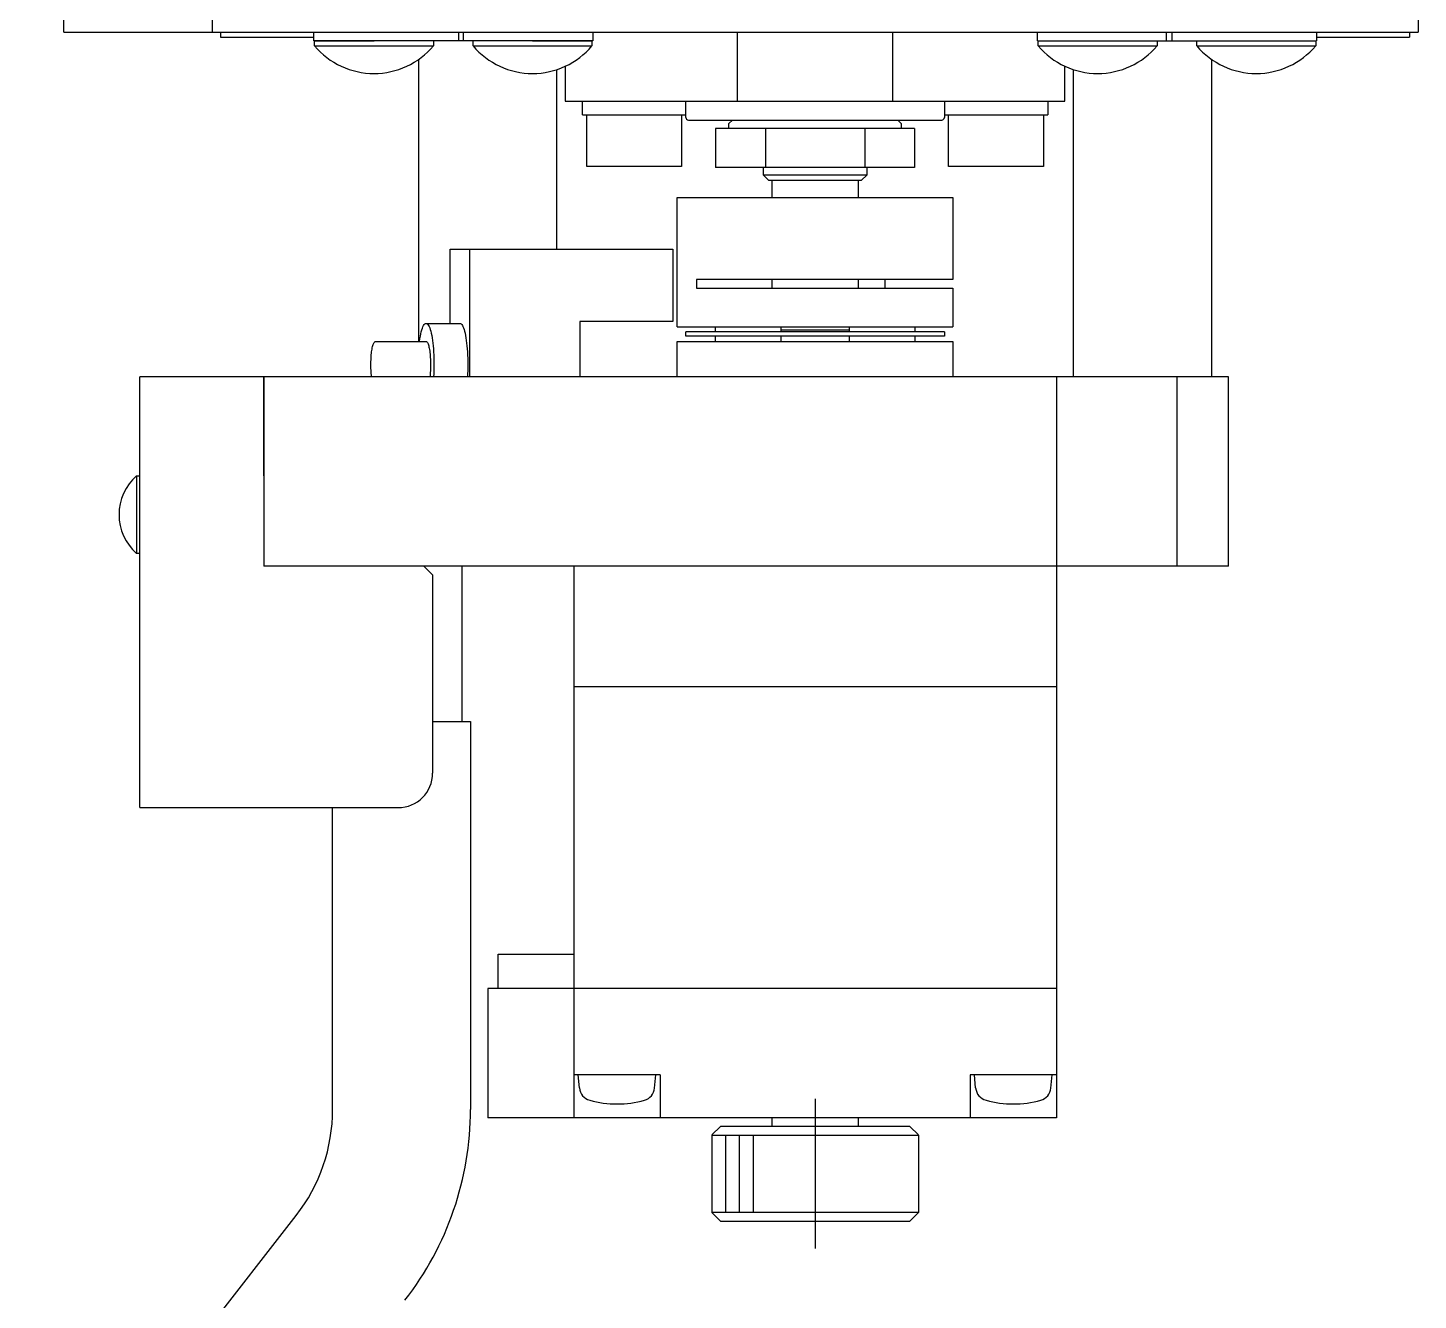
# Model space of a CAD drawing. Extents: x -87 to 396, y 22 to 492.
# Drawn here: x 133.2 to 213.9, y 199.1 to 273 of the extents above; entities that cross this region are included whole.
import ezdxf

# ---------------------------------------------------------------- set-up
doc = ezdxf.new("R2010")
doc.units = 0
doc.header["$LTSCALE"] = 10
doc.linetypes.add('CENTER', pattern=[2, 1.25, -0.25, 0.25, -0.25])
doc.layers.get('0').update_dxf_attribs({"linetype": 'CONTINUOUS'})

msp = doc.modelspace()

# ---------------------------------------------------------------- linework, layer by layer
at = {"color": 7, "linetype": 'CONTINUOUS'}
for p, q in [((135.317313, 272.724371), (135.317313, 342.724371)), ((143.917313, 342.724371), (143.917313, 272.724371)), ((213.917313, 342.724371), (213.917313, 272.724371)), ((135.317313, 272.724371), (213.917313, 272.724371)), ((144.417313, 272.724371), (144.417313, 272.424371)), ((144.417313, 272.424371), (149.817311, 272.424371)), ((149.817311, 272.224371), (149.817311, 272.724371)), ((153.317311, 272.224371), (149.817311, 272.224371)), ((149.867311, 272.224371), (153.317311, 272.224371)), ((149.867311, 271.924371), (149.867311, 272.224371)), ((157.217311, 272.224371), (153.317311, 272.224371)), ((156.767311, 272.224371), (156.767311, 271.924371)), ((158.217311, 272.224371), (157.217311, 272.224371)), ((159.517311, 272.224371), (158.517311, 272.224371)), ((159.067311, 271.924373), (159.067311, 272.224373)), ((162.517311, 272.224371), (159.517311, 272.224371)), ((162.517311, 272.224373), (165.967311, 272.224373)), ((166.017311, 272.224371), (162.517311, 272.224371)), ((165.967311, 272.224373), (165.967311, 271.924373)), ((166.017311, 272.724371), (166.017311, 272.224371)), ((174.417313, 268.724371), (174.417313, 272.724371)), ((183.417313, 272.724371), (183.417313, 268.724371)), ((191.817313, 272.224371), (191.817313, 272.724371)), ((191.817313, 272.224371), (195.317313, 272.224371)), ((191.867313, 272.224371), (195.317313, 272.224371)), ((191.867313, 271.924371), (191.867313, 272.224371)), ((195.317313, 272.224371), (198.317313, 272.224371)), ((198.317313, 272.224371), (199.317313, 272.224371)), ((198.767313, 272.224371), (198.767313, 271.924371)), ((199.617313, 272.224371), (200.617313, 272.224371)), ((200.617313, 272.224371), (204.517313, 272.224371)), ((201.067313, 271.924371), (201.067313, 272.224371)), ((204.517313, 272.224371), (208.017313, 272.224371)), ((204.517313, 272.224371), (207.967313, 272.224371)), ((207.967313, 272.224371), (207.967313, 271.924371)), ((208.017313, 272.724371), (208.017313, 272.224371)), ((208.017313, 272.424371), (213.417313, 272.424371)), ((213.417313, 272.724371), (213.417313, 272.424371)), ((155.917313, 254.774373), (155.917313, 271.147127)), ((201.917313, 271.147127), (201.917313, 252.724371)), ((163.917313, 270.546677), (163.917313, 260.124373)), ((164.417313, 270.743153), (164.417313, 268.724371)), ((193.417313, 268.724371), (193.417313, 270.743151)), ((193.917313, 252.724371), (193.917313, 270.546675)), ((164.417313, 268.724371), (174.417313, 268.724371)), ((165.417313, 267.924371), (165.417313, 268.724371)), ((171.417313, 267.774371), (171.417313, 268.724371)), ((174.417313, 268.724371), (183.417313, 268.724371)), ((183.417313, 268.724371), (193.417313, 268.724371)), ((186.417313, 268.724371), (186.417313, 267.774371)), ((192.417313, 268.724371), (192.417313, 267.924371)), ((165.417313, 267.924371), (171.417313, 267.924371)), ((165.667313, 264.924371), (165.667313, 267.924371)), ((171.167313, 267.924371), (171.167313, 264.924371)), ((186.417313, 267.924371), (192.417313, 267.924371)), ((186.667313, 264.924371), (186.667313, 267.924371)), ((192.167313, 267.924371), (192.167313, 264.924371)), ((171.567313, 267.624371), (178.917313, 267.624371)), ((174.587185, 267.124371), (173.143809, 267.124371)), ((173.143809, 267.124371), (173.143809, 264.874371)), ((173.917313, 267.424371), (174.117313, 267.624371)), ((173.917313, 267.124371), (173.917313, 267.424371)), ((176.030561, 267.124371), (174.587185, 267.124371)), ((176.030561, 267.124371), (176.030561, 264.874371)), ((178.917313, 267.124371), (176.030561, 267.124371)), ((178.917313, 267.624371), (186.267313, 267.624371)), ((181.804063, 267.124371), (178.917313, 267.124371)), ((181.804063, 267.124371), (181.804063, 264.874371)), ((183.247439, 267.124371), (181.804063, 267.124371)), ((184.690815, 267.124371), (183.247439, 267.124371)), ((183.717313, 267.624371), (183.917313, 267.424371)), ((183.917313, 267.424371), (183.917313, 267.124371)), ((184.690815, 267.124371), (184.690815, 264.874371)), ((171.167313, 264.924371), (165.667313, 264.924371)), ((176.030561, 264.874371), (173.143809, 264.874371)), ((175.917313, 264.424371), (175.917313, 264.874353)), ((181.804063, 264.874371), (176.030561, 264.874371)), ((184.690815, 264.874371), (181.804063, 264.874371)), ((181.917313, 264.874353), (181.917313, 264.424371)), ((192.167313, 264.924371), (186.667313, 264.924371)), ((176.217313, 264.124371), (175.917313, 264.424371)), ((176.217313, 264.124371), (178.917313, 264.124371)), ((176.417313, 263.124371), (176.417313, 264.124371)), ((178.917313, 264.124371), (181.617313, 264.124371)), ((181.417313, 264.124371), (181.417313, 263.124371)), ((181.917313, 264.424371), (181.617313, 264.124371)), ((170.917313, 263.124371), (186.917313, 263.124371)), ((170.917313, 255.624371), (170.917313, 263.124371)), ((186.917313, 263.124371), (186.917313, 258.374371)), ((157.730715, 260.124373), (158.875569, 260.124373)), ((157.730715, 255.824373), (157.730715, 260.124373)), ((158.875569, 252.724371), (158.875569, 260.124373)), ((158.875569, 260.124373), (170.655095, 260.124373)), ((170.655095, 260.124373), (170.655095, 255.924373)), ((172.025873, 258.374371), (172.025873, 257.874371)), ((186.917313, 258.374371), (172.025873, 258.374371)), ((176.417313, 257.874371), (176.417313, 258.374371)), ((181.417313, 258.374371), (181.417313, 257.874371)), ((182.980325, 257.874371), (182.980325, 258.374371)), ((172.025873, 257.874371), (186.917313, 257.874371)), ((186.917313, 257.874371), (186.917313, 255.624371)), ((156.26592, 255.792859), (156.302782, 255.816482)), ((156.302782, 255.816482), (156.339887, 255.824373)), ((156.339887, 255.824373), (158.303141, 255.824373)), ((156.339887, 255.824373), (156.375817, 255.816975)), ((156.375817, 255.816975), (156.411525, 255.794825)), ((158.303141, 255.824373), (158.339071, 255.816975)), ((158.339071, 255.816975), (158.374779, 255.794825)), ((165.256145, 255.924373), (165.256145, 252.724371)), ((170.655095, 255.924373), (165.256145, 255.924373)), ((155.983379, 254.930717), (156.007841, 255.077155)), ((156.007841, 255.077155), (156.034486, 255.212724)), ((156.034486, 255.212724), (156.063139, 255.336532)), ((156.063139, 255.336532), (156.093612, 255.447766)), ((156.093612, 255.447766), (156.125705, 255.545693)), ((156.125705, 255.545693), (156.159206, 255.629671)), ((156.159206, 255.629671), (156.193896, 255.699146)), ((156.193896, 255.699146), (156.229545, 255.753662)), ((156.229545, 255.753662), (156.26592, 255.792859)), ((156.411525, 255.794825), (156.446792, 255.758061)), ((156.446792, 255.758061), (156.481399, 255.706909)), ((156.481399, 255.706909), (156.515134, 255.641684)), ((156.515134, 255.641684), (156.547789, 255.562789)), ((156.547789, 255.562789), (156.579161, 255.47071)), ((156.579161, 255.47071), (156.609059, 255.366014)), ((156.609059, 255.366014), (156.637297, 255.249347)), ((156.637297, 255.249347), (156.663701, 255.121429)), ((156.663701, 255.121429), (156.688109, 254.983048)), ((158.374779, 255.794825), (158.410046, 255.758061)), ((158.410046, 255.758061), (158.444653, 255.706909)), ((158.444653, 255.706909), (158.478388, 255.641684)), ((158.478388, 255.641684), (158.511043, 255.562789)), ((158.511043, 255.562789), (158.542415, 255.47071)), ((158.542415, 255.47071), (158.572313, 255.366014)), ((158.572313, 255.366014), (158.600551, 255.249347)), ((158.600551, 255.249347), (158.626955, 255.121429)), ((158.626955, 255.121429), (158.651363, 254.983048)), ((170.917313, 255.624371), (186.917313, 255.624371)), ((186.417313, 255.324371), (171.417313, 255.324371)), ((171.417313, 255.074371), (171.417313, 255.324371)), ((186.417313, 255.074371), (171.417313, 255.074371)), ((173.128225, 255.324371), (173.128225, 255.624371)), ((173.128225, 254.774371), (173.128225, 255.074371)), ((176.928225, 255.624371), (176.928225, 255.324371)), ((178.917313, 255.424371), (176.928225, 255.424371)), ((176.928225, 255.074371), (176.928225, 254.774371)), ((180.906399, 255.424371), (178.917313, 255.424371)), ((180.906399, 255.324371), (180.906399, 255.624371)), ((180.906399, 254.774371), (180.906399, 255.074371)), ((184.706399, 255.624371), (184.706399, 255.324371)), ((184.706399, 255.074371), (184.706399, 254.774371)), ((186.417313, 255.324371), (186.417313, 255.074371)), ((153.180734, 254.173673), (153.192139, 254.256314)), ((153.192139, 254.256314), (153.204703, 254.334207)), ((153.204703, 254.334207), (153.218352, 254.406907)), ((153.218352, 254.406907), (153.23301, 254.473998)), ((153.23301, 254.473998), (153.248593, 254.535099)), ((153.248593, 254.535099), (153.265011, 254.589859)), ((153.265011, 254.589859), (153.282171, 254.637967)), ((153.282171, 254.637967), (153.299976, 254.679148)), ((153.299976, 254.679148), (153.318322, 254.713167)), ((153.318322, 254.713167), (153.337107, 254.73983)), ((153.337107, 254.73983), (153.356222, 254.758984)), ((153.356222, 254.758984), (153.375558, 254.77052)), ((153.375558, 254.77052), (153.395005, 254.774373)), ((153.395005, 254.774373), (156.339887, 254.774373)), ((155.961263, 254.774373), (155.983379, 254.930717)), ((156.339887, 254.774373), (156.360098, 254.770212)), ((156.360098, 254.770212), (156.380184, 254.757752)), ((156.380184, 254.757752), (156.400021, 254.737073)), ((156.400021, 254.737073), (156.419488, 254.708299)), ((156.419488, 254.708299), (156.438464, 254.67161)), ((156.438464, 254.67161), (156.456832, 254.627232)), ((156.456832, 254.627232), (156.474479, 254.575437)), ((156.474479, 254.575437), (156.491296, 254.516546)), ((156.491296, 254.516546), (156.50718, 254.450921)), ((156.50718, 254.450921), (156.522033, 254.378967)), ((156.522033, 254.378967), (156.535762, 254.301128)), ((156.535762, 254.301128), (156.548284, 254.217883)), ((156.548284, 254.217883), (156.559521, 254.129746)), ((156.688109, 254.983048), (156.71037, 254.835058)), ((156.71037, 254.835058), (156.730347, 254.67837)), ((156.730347, 254.67837), (156.747916, 254.51395)), ((156.747916, 254.51395), (156.76297, 254.342813)), ((156.76297, 254.342813), (156.775416, 254.166014)), ((158.651363, 254.983048), (158.673624, 254.835058)), ((158.673624, 254.835058), (158.693601, 254.67837)), ((158.693601, 254.67837), (158.71117, 254.51395)), ((158.71117, 254.51395), (158.726224, 254.342813)), ((158.726224, 254.342813), (158.73867, 254.166014)), ((170.917313, 254.774371), (186.917313, 254.774371)), ((170.917313, 252.724371), (170.917313, 254.774371)), ((186.917313, 254.774371), (186.917313, 252.724371)), ((153.137447, 253.402586), (153.137868, 253.504555)), ((153.138496, 253.300741), (153.137447, 253.402586)), ((153.137868, 253.504555), (153.139757, 253.606066)), ((153.139757, 253.606066), (153.143103, 253.706541)), ((153.143103, 253.706541), (153.147886, 253.805404)), ((153.147886, 253.805404), (153.154081, 253.902093)), ((153.154081, 253.902093), (153.16165, 253.996056)), ((153.16165, 253.996056), (153.170551, 254.086755)), ((153.170551, 254.086755), (153.180734, 254.173673)), ((156.559521, 254.129746), (156.569404, 254.03726)), ((156.569404, 254.03726), (156.577872, 253.940996)), ((156.577872, 253.940996), (156.584872, 253.841546)), ((156.584872, 253.841546), (156.590362, 253.739524)), ((156.590362, 253.739524), (156.594308, 253.63556)), ((156.594308, 253.63556), (156.596686, 253.530293)), ((156.596686, 253.530293), (156.59748, 253.424373)), ((156.59748, 253.424373), (156.596882, 253.332456)), ((156.775416, 254.166014), (156.785176, 253.984642)), ((156.785176, 253.984642), (156.792191, 253.799816)), ((156.792191, 253.799816), (156.796417, 253.612675)), ((156.796417, 253.612675), (156.797829, 253.424373)), ((156.797829, 253.424373), (156.796576, 253.246954)), ((158.73867, 254.166014), (158.74843, 253.984642)), ((158.74843, 253.984642), (158.755445, 253.799816)), ((158.755445, 253.799816), (158.759671, 253.612675)), ((158.759671, 253.612675), (158.761083, 253.424373)), ((158.761083, 253.424373), (158.75983, 253.246954)), ((139.717313, 227.724371), (139.717313, 252.724371)), ((139.717313, 246.974371), (139.717313, 252.724371)), ((202.917313, 252.724371), (139.717313, 252.724371)), ((146.917313, 252.724371), (146.917313, 241.724371)), ((146.917313, 246.974371), (146.917313, 252.724371)), ((153.141009, 253.199602), (153.138496, 253.300741)), ((153.144972, 253.099745), (153.141009, 253.199602)), ((153.150362, 253.001742), (153.144972, 253.099745)), ((153.157148, 252.906151), (153.150362, 253.001742)), ((153.165292, 252.813518), (153.157148, 252.906151)), ((153.174747, 252.724372), (153.165292, 252.813518)), ((156.568729, 252.804592), (156.560146, 252.724372)), ((156.57625, 252.887689), (156.568729, 252.804592)), ((156.582674, 252.973276), (156.57625, 252.887689)), ((156.587971, 253.060957), (156.582674, 252.973276)), ((156.592116, 253.150325), (156.587971, 253.060957)), ((156.595091, 253.240965), (156.592116, 253.150325)), ((156.596882, 253.332456), (156.595091, 253.240965)), ((156.786593, 252.895993), (156.777918, 252.724372)), ((156.792824, 253.070505), (156.786593, 252.895993)), ((156.796576, 253.246954), (156.792824, 253.070505)), ((158.749847, 252.895993), (158.741172, 252.724372)), ((158.756078, 253.070505), (158.749847, 252.895993)), ((158.75983, 253.246954), (158.756078, 253.070505)), ((192.917313, 252.724371), (192.917313, 209.724371)), ((199.917313, 252.724371), (199.917313, 241.724371)), ((202.917313, 241.724371), (202.917313, 252.724371)), ((139.532999, 246.974371), (139.717313, 246.974371)), ((138.698725, 245.735891), (138.693839, 245.738273)), ((138.698725, 245.735891), (138.693839, 245.738273)), ((138.693839, 243.710469), (138.698725, 243.712853)), ((139.717313, 242.474371), (139.532999, 242.474371)), ((139.717313, 227.724371), (139.717313, 242.474371)), ((202.917313, 241.724371), (146.917313, 241.724371)), ((156.217313, 241.724371), (156.717313, 241.224371)), ((158.417313, 241.724371), (158.417313, 232.724371)), ((164.917313, 241.724371), (164.917313, 209.724371)), ((156.717313, 241.224371), (156.717313, 229.724371)), ((156.717313, 232.724371), (158.917313, 232.724371)), ((158.917313, 232.724371), (158.917313, 210.207393)), ((139.717313, 227.724371), (140.717313, 227.724371)), ((140.717313, 227.724371), (154.717313, 227.724371)), ((150.917313, 210.207393), (150.917313, 227.724371)), ((160.517313, 217.234371), (160.517313, 219.224371)), ((160.517313, 219.224371), (164.917313, 219.224371)), ((159.917313, 217.224371), (159.917313, 209.724371)), ((164.917313, 217.224371), (159.917313, 217.224371)), ((192.917313, 217.224371), (192.917313, 211.724371)), ((169.917313, 212.224371), (164.917313, 212.224371)), ((165.234456, 211.456921), (165.167313, 212.224371)), ((169.598898, 211.442382), (169.667313, 212.224371)), ((169.917313, 212.224371), (169.917313, 209.724371)), ((187.917313, 212.224371), (187.917313, 209.724371)), ((192.917313, 212.224371), (187.917313, 212.224371)), ((188.234456, 211.456921), (188.167313, 212.224371)), ((192.598898, 211.442382), (192.667313, 212.224371)), ((192.917313, 209.724371), (159.917313, 209.724371)), ((172.920967, 208.728028), (173.417313, 209.224371)), ((184.417313, 209.224371), (173.417313, 209.224371)), ((176.417313, 209.224371), (176.417313, 209.724371)), ((181.417313, 209.724371), (181.417313, 209.224371)), ((184.417313, 209.224371), (184.913657, 208.728027)), ((172.917313, 208.724371), (172.917313, 204.224371)), ((172.917313, 208.724371), (172.917313, 204.224371)), ((172.920967, 208.724371), (172.920967, 204.224371)), ((184.913657, 208.724371), (184.913657, 204.220718)), ((184.917313, 208.724371), (184.917313, 204.224371)), ((184.917313, 208.724371), (184.917313, 204.224371)), ((173.417313, 203.724371), (172.920967, 204.220717)), ((184.913657, 204.220718), (184.417313, 203.724371)), ((133.224855, 184.081057), (148.803065, 204.058011)), ((173.417313, 203.724371), (184.417313, 203.724371))]:
    msp.add_line(p, q, dxfattribs=at)
at = {"color": 4, "linetype": 'CONTINUOUS'}
for p, q in [((158.217311, 272.724371), (158.217311, 272.224371)), ((158.517311, 272.224371), (158.217311, 272.224371)), ((158.517311, 272.224371), (158.517311, 272.724371)), ((199.317313, 272.224371), (199.317313, 272.724371)), ((199.317313, 272.224371), (199.617313, 272.224371)), ((199.617313, 272.724371), (199.617313, 272.224371)), ((149.867311, 271.924371), (153.317311, 271.924371)), ((153.317311, 271.924371), (156.767311, 271.924371)), ((159.067311, 271.924373), (162.517311, 271.924373)), ((162.517311, 271.924373), (165.967311, 271.924373)), ((191.867313, 271.924371), (195.317313, 271.924371)), ((195.317313, 271.924371), (198.767313, 271.924371)), ((201.067313, 271.924371), (204.517313, 271.924371)), ((204.517313, 271.924371), (207.967313, 271.924371)), ((178.917313, 264.424371), (175.917313, 264.424371)), ((181.917313, 264.424371), (178.917313, 264.424371)), ((139.532999, 246.974371), (139.532999, 244.724371)), ((139.532999, 244.724371), (139.532999, 242.474371)), ((192.917313, 234.734371), (164.917313, 234.734371)), ((191.762545, 217.234371), (164.917313, 217.234371)), ((191.758651, 217.224371), (191.758651, 217.234371)), ((192.917313, 217.234371), (191.762545, 217.234371)), ((192.907313, 217.224371), (192.907313, 217.234371)), ((172.917313, 208.724371), (184.917313, 208.724371)), ((173.717313, 208.724371), (173.717313, 204.224371)), ((174.517313, 208.724371), (174.517313, 204.224371)), ((175.313659, 208.724371), (175.313659, 204.224371)), ((184.917313, 204.224371), (172.917313, 204.224371))]:
    msp.add_line(p, q, dxfattribs=at)
at = {"color": 4, "linetype": 'CENTER'}
msp.add_line((178.917313, 210.814371), (178.917313, 202.134371), dxfattribs=at)
at = {"color": 7, "linetype": 'CONTINUOUS'}
for centre, radius, start, end in [((153.317311, 274.843903), 4.519532, 220.239271, 319.760734), ((162.517311, 274.843903), 4.519532, 220.239237, 319.760734), ((195.317313, 274.843903), 4.519532, 220.239266, 319.760729), ((204.517313, 274.843903), 4.519532, 220.239266, 319.760729), ((171.567313, 267.774371), 0.15, 180, 270), ((186.267313, 267.774371), 0.15, 270, 0), ((141.517313, 244.724371), 3, 131.409622, 228.590365), ((154.717313, 229.724371), 2, 270, 0), ((166.052317, 211.528475), 0.820985, 185, 254.718428), ((168.801942, 211.512106), 0.8, 285.442716, 355), ((189.052317, 211.528475), 0.820985, 185, 254.718428), ((191.801942, 211.512106), 0.8, 285.442716, 355), ((167.417313, 216.524371), 6, 254.718428, 285.442716), ((190.417313, 216.524371), 6, 254.718428, 285.442716), ((140.917311, 210.207393), 10, 322.052569, 0), ((140.917311, 210.207393), 18, 322.052569, 0)]:
    msp.add_arc(centre, radius, start, end, dxfattribs=at)

doc.saveas('drawing.dxf')
